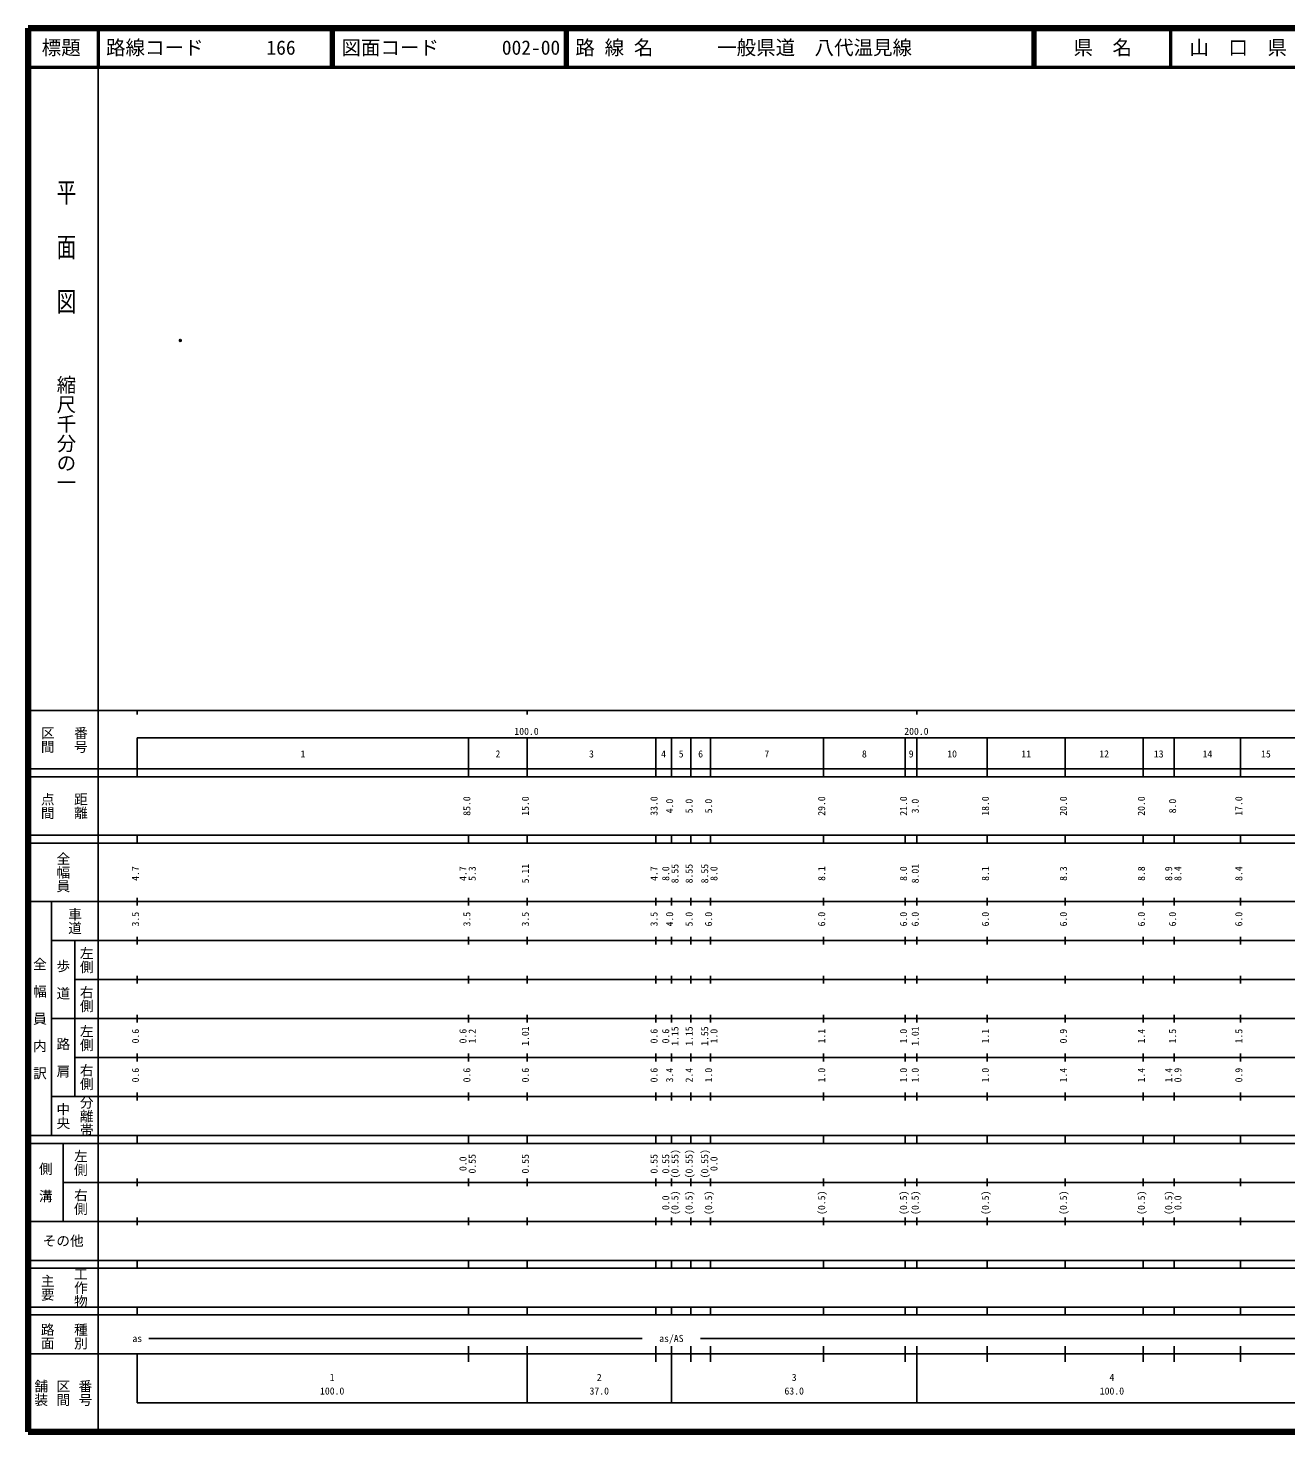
# Model space of a CAD drawing. Units: millimetres on the paper. Extents: x 40 to 680, y 20 to 380.
# Drawn here: x 40 to 362.6, y 20 to 380 of the extents above; entities that cross this region are included whole.
import ezdxf
from ezdxf.enums import TextEntityAlignment as Align

# ---------------------------------------------------------------- set-up
doc = ezdxf.new("R2010")
doc.units = ezdxf.units.MM
doc.header["$PDMODE"] = 32
doc.header["$PDSIZE"] = 0.5
doc.layers.add('M-OTRS', color=6, linetype='Continuous')
doc.layers.add('M-TTL-TXT', color=7, linetype='Continuous')
for name, color, linetype, lineweight in [('M-TTL', 2, 'Continuous', 140), ('M-TTL-BAND', 7, 'Continuous', 25), ('M-TTL-LINE', 7, 'Continuous', 50)]:
    doc.layers.add(name, color=color, linetype=linetype, lineweight=lineweight)
doc.styles.add('@ＭＳ ゴシック', font='')
doc.styles.add('ＭＳ ゴシック', font='')
doc.styles.get('@ＭＳ ゴシック').set_extended_font_data('@MS Gothic')
doc.styles.get('ＭＳ ゴシック').set_extended_font_data('MS Gothic')

msp = doc.modelspace()

# ---------------------------------------------------------------- linework, layer by layer
at = {"layer": 'M-OTRS'}
msp.add_point((79.048, 299.905), dxfattribs=at)
at = {"layer": 'M-TTL'}
for p, q in [((40, 380), (40, 20)), ((680, 380), (40, 380)), ((40, 20), (680, 20))]:
    msp.add_line(p, q, dxfattribs=at)
at = {"layer": 'M-TTL-BAND'}
for p, q in [((58, 370), (58, 20)), ((40, 205), (579, 205)), ((68, 205), (68, 204)), ((168, 205), (168, 204)), ((268, 205), (268, 204)), ((68, 198), (579, 198)), ((68, 198), (68, 188)), ((153, 188), (153, 198)), ((168, 188), (168, 198)), ((201, 188), (201, 198)), ((205, 188), (205, 198)), ((210, 188), (210, 198)), ((215, 188), (215, 198)), ((244, 188), (244, 198)), ((265, 188), (265, 198)), ((268, 188), (268, 198)), ((286, 188), (286, 198)), ((306, 188), (306, 198)), ((326, 188), (326, 198)), ((334, 188), (334, 198)), ((351, 188), (351, 198)), ((40, 190), (579, 190)), ((40, 188), (579, 188)), ((40, 173), (579, 173)), ((68, 171), (68, 173)), ((153, 171), (153, 173)), ((168, 171), (168, 173)), ((201, 171), (201, 173)), ((205, 171), (205, 173)), ((210, 171), (210, 173)), ((215, 171), (215, 173)), ((244, 171), (244, 173)), ((265, 171), (265, 173)), ((268, 171), (268, 173)), ((286, 171), (286, 173)), ((306, 171), (306, 173)), ((326, 171), (326, 173)), ((334, 171), (334, 173)), ((351, 171), (351, 173)), ((40, 171), (579, 171)), ((40, 156), (579, 156)), ((46, 96), (46, 156)), ((68, 155), (68, 157)), ((153, 155), (153, 157)), ((168, 155), (168, 157)), ((201, 155), (201, 157)), ((205, 155), (205, 157)), ((210, 155), (210, 157)), ((215, 155), (215, 157)), ((244, 155), (244, 157)), ((265, 155), (265, 157)), ((268, 155), (268, 157)), ((286, 155), (286, 157)), ((306, 155), (306, 157)), ((326, 155), (326, 157)), ((334, 155), (334, 157)), ((351, 155), (351, 157)), ((46, 146), (579, 146)), ((52, 146), (52, 106)), ((68, 145), (68, 147)), ((153, 145), (153, 147)), ((168, 145), (168, 147)), ((201, 145), (201, 147)), ((205, 145), (205, 147)), ((210, 145), (210, 147)), ((215, 145), (215, 147)), ((244, 145), (244, 147)), ((265, 145), (265, 147)), ((268, 145), (268, 147)), ((286, 145), (286, 147)), ((306, 145), (306, 147)), ((326, 145), (326, 147)), ((334, 145), (334, 147)), ((351, 145), (351, 147)), ((68, 135), (68, 137)), ((153, 135), (153, 137)), ((168, 135), (168, 137)), ((201, 135), (201, 137)), ((205, 135), (205, 137)), ((210, 135), (210, 137)), ((215, 135), (215, 137)), ((244, 135), (244, 137)), ((265, 135), (265, 137)), ((268, 135), (268, 137)), ((286, 135), (286, 137)), ((306, 135), (306, 137)), ((326, 135), (326, 137)), ((334, 135), (334, 137)), ((351, 135), (351, 137)), ((52, 136), (579, 136)), ((46, 126), (579, 126)), ((68, 125), (68, 127)), ((153, 125), (153, 127)), ((168, 125), (168, 127)), ((201, 125), (201, 127)), ((205, 125), (205, 127)), ((210, 125), (210, 127)), ((215, 125), (215, 127)), ((244, 125), (244, 127)), ((265, 125), (265, 127)), ((268, 125), (268, 127)), ((286, 125), (286, 127)), ((306, 125), (306, 127)), ((326, 125), (326, 127)), ((334, 125), (334, 127)), ((351, 125), (351, 127)), ((52, 116), (579, 116)), ((68, 115), (68, 117)), ((153, 115), (153, 117)), ((168, 115), (168, 117)), ((201, 115), (201, 117)), ((205, 115), (205, 117)), ((210, 115), (210, 117)), ((215, 115), (215, 117)), ((244, 115), (244, 117)), ((265, 115), (265, 117)), ((268, 115), (268, 117)), ((286, 115), (286, 117)), ((306, 115), (306, 117)), ((326, 115), (326, 117)), ((334, 115), (334, 117)), ((351, 115), (351, 117)), ((46, 106), (579, 106)), ((68, 105), (68, 107)), ((153, 105), (153, 107)), ((168, 105), (168, 107)), ((201, 105), (201, 107)), ((205, 105), (205, 107)), ((210, 105), (210, 107)), ((215, 105), (215, 107)), ((244, 105), (244, 107)), ((265, 105), (265, 107)), ((268, 105), (268, 107)), ((286, 105), (286, 107)), ((306, 105), (306, 107)), ((326, 105), (326, 107)), ((334, 105), (334, 107)), ((351, 105), (351, 107)), ((40, 96), (579, 96)), ((40, 94), (579, 94)), ((49, 94), (49, 74)), ((68, 94), (68, 96)), ((153, 94), (153, 96)), ((168, 94), (168, 96)), ((201, 94), (201, 96)), ((205, 94), (205, 96)), ((210, 94), (210, 96)), ((215, 94), (215, 96)), ((244, 94), (244, 96)), ((265, 94), (265, 96)), ((268, 94), (268, 96)), ((286, 94), (286, 96)), ((306, 94), (306, 96)), ((326, 94), (326, 96)), ((334, 94), (334, 96)), ((351, 94), (351, 96)), ((49, 84), (579, 84)), ((68, 83), (68, 85)), ((153, 83), (153, 85)), ((168, 83), (168, 85)), ((201, 83), (201, 85)), ((205, 83), (205, 85)), ((210, 83), (210, 85)), ((215, 83), (215, 85)), ((244, 83), (244, 85)), ((265, 83), (265, 85)), ((268, 83), (268, 85)), ((286, 83), (286, 85)), ((306, 83), (306, 85)), ((326, 83), (326, 85)), ((334, 83), (334, 85)), ((351, 83), (351, 85)), ((40, 74), (579, 74)), ((68, 73), (68, 75)), ((153, 73), (153, 75)), ((168, 73), (168, 75)), ((201, 73), (201, 75)), ((205, 73), (205, 75)), ((210, 73), (210, 75)), ((215, 73), (215, 75)), ((244, 73), (244, 75)), ((265, 73), (265, 75)), ((268, 73), (268, 75)), ((286, 73), (286, 75)), ((306, 73), (306, 75)), ((326, 73), (326, 75)), ((334, 73), (334, 75)), ((351, 73), (351, 75)), ((40, 64), (579, 64)), ((40, 62), (579, 62)), ((68, 62), (68, 64)), ((153, 62), (153, 64)), ((168, 62), (168, 64)), ((201, 62), (201, 64)), ((205, 62), (205, 64)), ((210, 62), (210, 64)), ((215, 62), (215, 64)), ((244, 62), (244, 64)), ((265, 62), (265, 64)), ((268, 62), (268, 64)), ((286, 62), (286, 64)), ((306, 62), (306, 64)), ((326, 62), (326, 64)), ((334, 62), (334, 64)), ((351, 62), (351, 64)), ((40, 52), (579, 52)), ((68, 50), (68, 52)), ((153, 50), (153, 52)), ((168, 50), (168, 52)), ((201, 50), (201, 52)), ((205, 50), (205, 52)), ((210, 50), (210, 52)), ((215, 50), (215, 52)), ((244, 50), (244, 52)), ((265, 50), (265, 52)), ((268, 50), (268, 52)), ((286, 50), (286, 52)), ((306, 50), (306, 52)), ((326, 50), (326, 52)), ((334, 50), (334, 52)), ((351, 50), (351, 52)), ((40, 50), (579, 50)), ((71, 44), (197.5, 44)), ((212.5, 44), (565, 44)), ((40, 40), (579, 40)), ((68, 40), (68, 27.5)), ((153, 38), (153, 42)), ((168, 27.5), (168, 42)), ((201, 38), (201, 42)), ((205, 27.5), (205, 42)), ((210, 38), (210, 42)), ((215, 38), (215, 42)), ((244, 38), (244, 42)), ((265, 38), (265, 42)), ((268, 27.5), (268, 42)), ((286, 38), (286, 42)), ((306, 38), (306, 42)), ((326, 38), (326, 42)), ((334, 38), (334, 42)), ((351, 38), (351, 42)), ((68, 27.5), (579, 27.5))]:
    msp.add_line(p, q, dxfattribs=at)
at = {"layer": 'M-TTL-LINE'}
for p, q in [((58, 380), (58, 370)), ((117.75, 380), (117.75, 370)), ((118.25, 380), (118.25, 370)), ((177.75, 380), (177.75, 370)), ((178.25, 380), (178.25, 370)), ((297.75, 380), (297.75, 370)), ((298.25, 380), (298.25, 370)), ((333, 380), (333, 370)), ((40, 370), (680, 370))]:
    msp.add_line(p, q, dxfattribs=at)

# ---------------------------------------------------------------- texts
at = {"layer": 'M-TTL-BAND', "style": '@ＭＳ ゴシック', "width": 1.4}
msp.add_text('平  面  図', height=3.666, rotation=270, dxfattribs=at).set_placement((49.777, 306.475), align=Align.MIDDLE_RIGHT)
at = {"layer": 'M-TTL-BAND', "style": '@ＭＳ ゴシック'}
msp.add_text('縮尺千分の一', height=3.666, rotation=270, dxfattribs=at).set_placement((49.777, 261.03), align=Align.MIDDLE_RIGHT)
for s, p in [('区間', (45, 197.5)), ('番号', (53.5, 197.5)), ('点間', (45, 180.5)), ('距離', (53.5, 180.5)), ('全幅員', (49, 163.5)), ('車道', (52, 151)), ('左側', (55, 141)), ('全\u3000幅\u3000員\u3000内\u3000訳', (43, 126)), ('歩\u3000道', (49, 136)), ('右側', (55, 131)), ('左側', (55, 121)), ('路\u3000肩', (49, 116)), ('右側', (55, 111)), ('分離帯', (55, 101)), ('中央', (49, 101)), ('左側', (53.5, 89)), ('側\u3000溝', (44.5, 84)), ('右側', (53.5, 79)), ('工作物', (53.5, 57)), ('主要', (45, 57)), ('路面', (45, 44.5)), ('種別', (53.5, 44.5)), ('舗装', (43.333, 30)), ('区間', (49, 30)), ('番号', (54.667, 30))]:
    msp.add_text(s, height=2.566, rotation=270, dxfattribs=at).set_placement(p, align=Align.MIDDLE_CENTER)
at = {"layer": 'M-TTL-BAND', "style": 'ＭＳ ゴシック'}
for s, p in [('100.0', (167.844, 198.195)), ('200.0', (267.844, 198.195)), ('1', (110.5, 192.405)), ('2', (160.5, 192.405)), ('3', (184.5, 192.405)), ('4', (203, 192.405)), ('5', (207.5, 192.405)), ('6', (212.5, 192.405)), ('7', (229.5, 192.405)), ('8', (254.5, 192.405)), ('9', (266.5, 192.405)), ('10', (277, 192.405)), ('11', (296, 192.405)), ('12', (316, 192.405)), ('13', (330, 192.405)), ('14', (342.5, 192.405)), ('15', (357.5, 192.405)), ('as', (68, 42.5)), ('as/AS', (205, 42.5)), ('1', (118, 32.523)), ('2', (186.5, 32.523)), ('3', (236.5, 32.523)), ('4', (318, 32.523)), ('100.0', (118, 29.033)), ('37.0', (186.5, 29.033)), ('63.0', (236.5, 29.033)), ('100.0', (318, 29.033))]:
    msp.add_text(s, height=1.833, dxfattribs=at).set_placement(p, align=Align.BOTTOM_CENTER)
for s, p in [('85.0', (154, 180.5)), ('15.0', (169, 180.5)), ('33.0', (202, 180.5)), ('4.0', (206, 180.5)), ('5.0', (211, 180.5)), ('5.0', (216, 180.5)), ('29.0', (245, 180.5)), ('21.0', (266, 180.5)), ('3.0', (269, 180.5)), ('18.0', (287, 180.5)), ('20.0', (307, 180.5)), ('20.0', (327, 180.5)), ('8.0', (335, 180.5)), ('17.0', (352, 180.5)), ('4.7', (69, 163.174)), ('4.7', (153, 163.174)), ('5.3', (155.37, 163.174)), ('5.11', (169, 163.174)), ('4.7', (202, 163.174)), ('8.0', (205, 163.174)), ('8.55', (207.37, 163.174)), ('8.55', (211, 163.174)), ('8.55', (215, 163.174)), ('8.0', (217.37, 163.174)), ('8.1', (245, 163.174)), ('8.0', (266, 163.174)), ('8.01', (269, 163.174)), ('8.1', (287, 163.174)), ('8.3', (307, 163.174)), ('8.8', (327, 163.174)), ('8.9', (334, 163.174)), ('8.4', (336.37, 163.174)), ('8.4', (352, 163.174)), ('3.5', (69, 151.5)), ('3.5', (154, 151.5)), ('3.5', (169, 151.5)), ('3.5', (202, 151.5)), ('4.0', (206, 151.5)), ('5.0', (211, 151.5)), ('6.0', (216, 151.5)), ('6.0', (245, 151.5)), ('6.0', (266, 151.5)), ('6.0', (269, 151.5)), ('6.0', (287, 151.5)), ('6.0', (307, 151.5)), ('6.0', (327, 151.5)), ('6.0', (335, 151.5)), ('6.0', (352, 151.5)), ('0.6', (69, 121.5)), ('0.6', (153, 121.5)), ('1.2', (155.37, 121.5)), ('1.01', (169, 121.5)), ('0.6', (202, 121.5)), ('0.6', (205, 121.5)), ('1.15', (207.37, 121.5)), ('1.15', (211, 121.5)), ('1.55', (215, 121.5)), ('1.0', (217.37, 121.5)), ('1.1', (245, 121.5)), ('1.0', (266, 121.5)), ('1.01', (269, 121.5)), ('1.1', (287, 121.5)), ('0.9', (307, 121.5)), ('1.4', (327, 121.5)), ('1.5', (335, 121.5)), ('1.5', (352, 121.5)), ('0.6', (69, 111.5)), ('0.6', (154, 111.5)), ('0.6', (169, 111.5)), ('0.6', (202, 111.5)), ('3.4', (206, 111.5)), ('2.4', (211, 111.5)), ('1.0', (216, 111.5)), ('1.0', (245, 111.5)), ('1.0', (266, 111.5)), ('1.0', (269, 111.5)), ('1.0', (287, 111.5)), ('1.4', (307, 111.5)), ('1.4', (327, 111.5)), ('1.4', (334, 111.5)), ('0.9', (336.37, 111.5)), ('0.9', (352, 111.5)), ('0.0', (153, 88.764)), ('0.55', (155.37, 88.764)), ('0.55', (169, 88.764)), ('0.55', (202, 88.764)), ('0.55', (205, 88.764)), ('(0.55)', (207.37, 88.764)), ('(0.55)', (211, 88.764)), ('(0.55)', (215, 88.764)), ('0.0', (217.37, 88.764)), ('0.0', (205, 78.764)), ('(0.5)', (207.37, 78.764)), ('(0.5)', (211, 78.764)), ('(0.5)', (216, 78.764)), ('(0.5)', (245, 78.764)), ('(0.5)', (266, 78.764)), ('(0.5)', (269, 78.764)), ('(0.5)', (287, 78.764)), ('(0.5)', (307, 78.764)), ('(0.5)', (327, 78.764)), ('(0.5)', (334, 78.764)), ('0.0', (336.37, 78.764))]:
    msp.add_text(s, height=1.833, rotation=90, dxfattribs=at).set_placement(p, align=Align.BOTTOM_CENTER)
msp.add_text('その他', height=2.566, dxfattribs=at).set_placement((49, 69), align=Align.MIDDLE_CENTER)
at = {"layer": 'M-TTL-TXT', "style": 'ＭＳ ゴシック'}
for s, p in [('標題', (48.5, 375)), ('県\u3000名', (315.625, 375)), ('山\u3000口\u3000県', (350.375, 375))]:
    msp.add_text(s, height=3.666, dxfattribs=at).set_placement(p, align=Align.MIDDLE_CENTER)
for s, p in [('路線コード', (60, 375)), ('166', (101.142, 375)), ('図面コード', (120.38, 375)), ('002-00', (161.521, 375)), ('路 線 名', (180.38, 375)), ('一般県道\u3000八代温見線', (216.734, 375))]:
    msp.add_text(s, height=3.666, dxfattribs=at).set_placement(p, align=Align.MIDDLE_LEFT)

doc.saveas('drawing.dxf')
